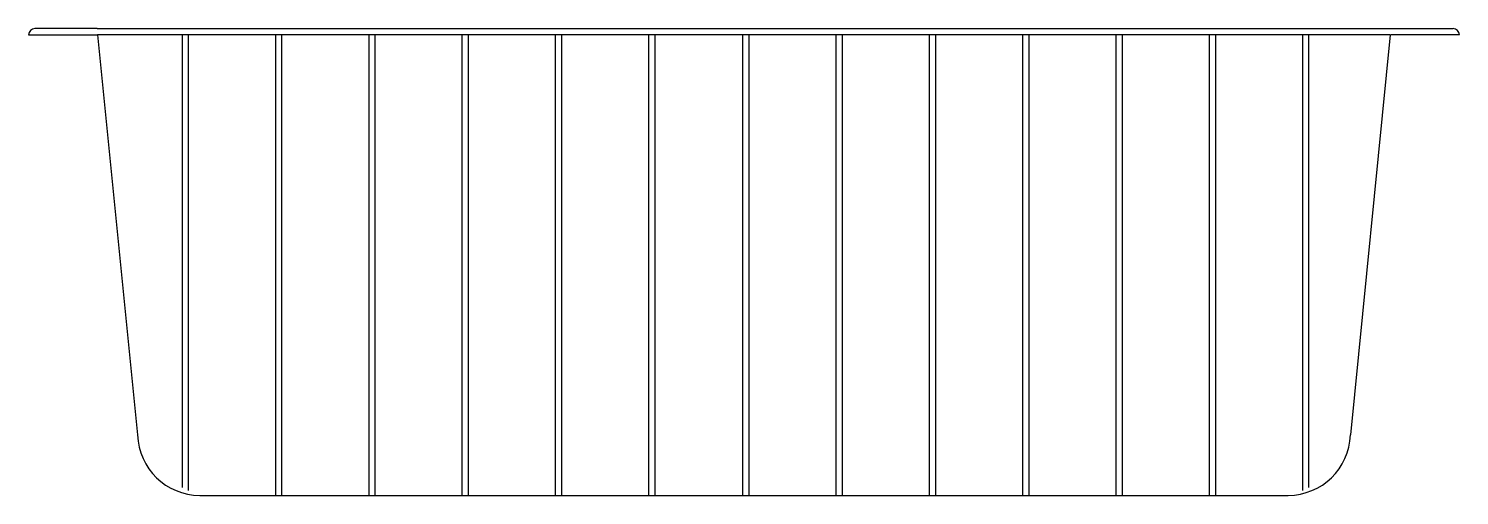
# Model space of a CAD drawing. Extents: x -1175.2 to -1170.6, y 382.96 to 384.46.
import ezdxf

# ---------------------------------------------------------------- set-up
doc = ezdxf.new("R2010")
doc.units = 0
doc.header["$LTSCALE"] = 10
doc.header["$MEASUREMENT"] = 0
doc.layers.add('Piscinas_Fibratec', color=4, linetype='CONTINUOUS')

msp = doc.modelspace()

# ---------------------------------------------------------------- linework, layer by layer
at = {"layer": 'Piscinas_Fibratec', "color": 2}
for p, q in [((-1175.196, 384.4388), (-1174.976, 384.4388)), ((-1174.976, 384.4588), (-1175.176, 384.4588)), ((-1174.976, 384.4588), (-1170.816, 384.4588)), ((-1170.818, 384.4388), (-1174.974, 384.4388)), ((-1170.816, 384.4588), (-1170.616, 384.4588)), ((-1170.596, 384.4388), (-1170.816, 384.4388))]:
    msp.add_line(p, q, dxfattribs=at)
at = {"layer": 'Piscinas_Fibratec'}
for p, q in [((-1174.974, 384.4388), (-1174.8454, 383.1533)), ((-1170.818, 384.4388), (-1170.9465, 383.1533)), ((-1174.6455, 382.9588), (-1171.1465, 382.9588))]:
    msp.add_line(p, q, dxfattribs=at)
at = {"layer": 'Piscinas_Fibratec', "color": 1}
for p, q in [((-1174.7016, 382.9836), (-1174.7016, 384.4388)), ((-1174.6816, 382.974), (-1174.6816, 384.4388)), ((-1174.4016, 382.9588), (-1174.4016, 384.4388)), ((-1174.3816, 382.9588), (-1174.3816, 384.4388)), ((-1174.1016, 382.9588), (-1174.1016, 384.4388)), ((-1174.0816, 382.9588), (-1174.0816, 384.4388)), ((-1173.8016, 382.9588), (-1173.8016, 384.4388)), ((-1173.7816, 382.9588), (-1173.7816, 384.4388)), ((-1173.5016, 382.9588), (-1173.5016, 384.4388)), ((-1173.4816, 382.9588), (-1173.4816, 384.4388)), ((-1173.2016, 382.9588), (-1173.2016, 384.4388)), ((-1173.1816, 382.9588), (-1173.1816, 384.4388)), ((-1172.8995, 382.9588), (-1172.8995, 384.4388)), ((-1172.8795, 382.9588), (-1172.8795, 384.4388)), ((-1172.5995, 382.9588), (-1172.5995, 384.4388)), ((-1172.5795, 382.9588), (-1172.5795, 384.4388)), ((-1172.2995, 382.9588), (-1172.2995, 384.4388)), ((-1172.2795, 382.9588), (-1172.2795, 384.4388)), ((-1171.9995, 382.9588), (-1171.9995, 384.4388)), ((-1171.9795, 382.9588), (-1171.9795, 384.4388)), ((-1171.6995, 382.9588), (-1171.6995, 384.4388)), ((-1171.6795, 382.9588), (-1171.6795, 384.4388)), ((-1171.3995, 382.9588), (-1171.3995, 384.4388)), ((-1171.3795, 382.9588), (-1171.3795, 384.4388)), ((-1171.0995, 382.974), (-1171.0995, 384.4388)), ((-1171.0795, 382.9836), (-1171.0795, 384.4388))]:
    msp.add_line(p, q, dxfattribs=at)
at = {"layer": 'Piscinas_Fibratec', "color": 2}
for centre, start, end in [((-1175.176, 384.4388), 90, 180), ((-1170.616, 384.4388), 360, 90)]:
    msp.add_arc(centre, 0.02, start, end, dxfattribs=at)
at = {"layer": 'Piscinas_Fibratec'}
for centre, start, end in [((-1174.6455, 383.1588), 181.5634, 270), ((-1171.1465, 383.1588), 270, 358.4366)]:
    msp.add_arc(centre, 0.2, start, end, dxfattribs=at)

doc.saveas('drawing.dxf')
